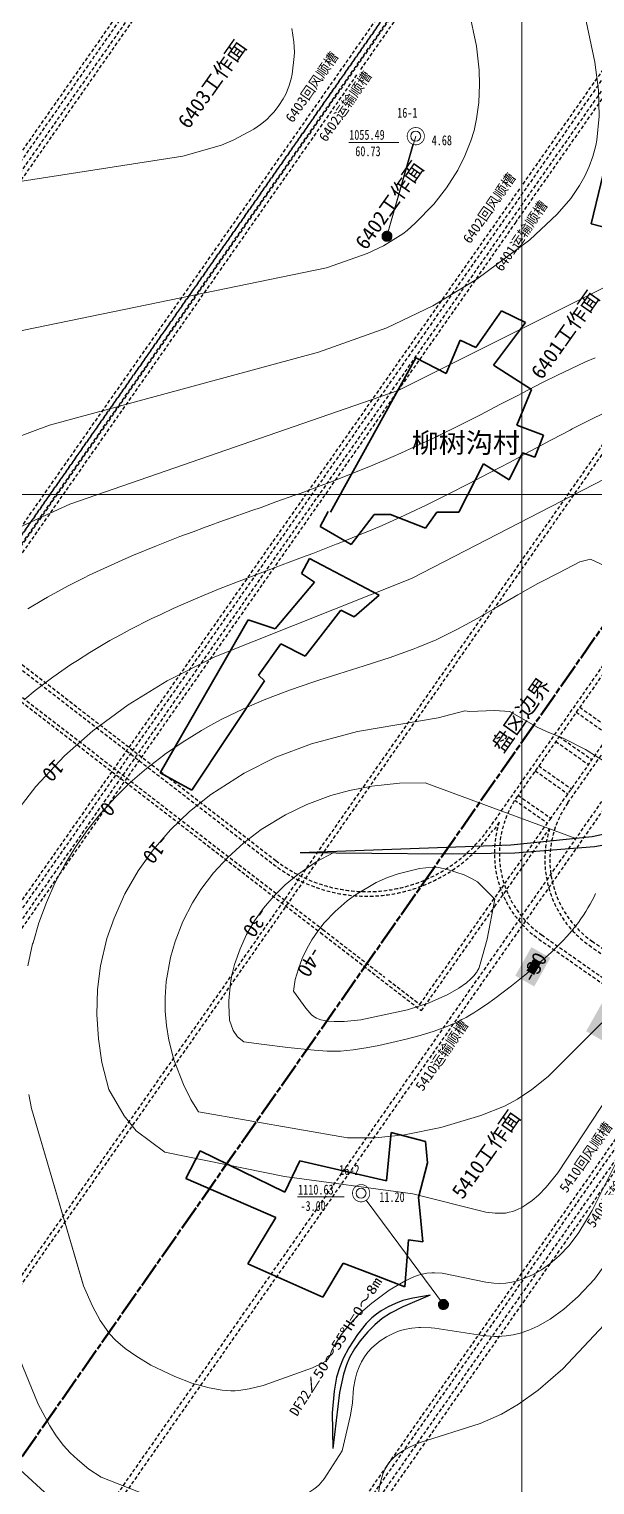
# Model space of a CAD drawing. Header units: inches. Extents: x 36473197 to 36486087, y 3899343 to 3911260.
# Drawn here: x 36476504 to 36477074, y 3906004 to 3907468 of the extents above; entities that cross this region are included whole.
import ezdxf
from ezdxf.enums import TextEntityAlignment as Align

# ---------------------------------------------------------------- set-up
doc = ezdxf.new("R2010")
doc.units = ezdxf.units.IN
doc.header["$MEASUREMENT"] = 0
doc.linetypes.add('虚线', pattern=[0.0045, 0.00175, -0.001, 0.00175])
doc.linetypes.add('采区边界', pattern=[0.03, 0.0125, -0.001, 0.003, -0.001, 0.0125])
doc.layers.get('Defpoints').update_dxf_attribs({"lineweight": 0})
for name, color, linetype, lineweight in [('4煤底板等值线', 7, 'Continuous', 0), ('五六盘区排水系统', 7, 'Continuous', 0), ('五盘区出面', 7, 'Continuous', 0), ('五盘区回采巷道', 7, 'Continuous', 0), ('四盘区辅运巷', 7, 'Continuous', 0), ('居民地', 7, 'Continuous', 0), ('注记', 7, 'Continuous', 0), ('等值线注记', 7, 'Continuous', 0), ('经纬网', 7, 'Continuous', 0), ('西区开拓设计', 7, 'Continuous', 0), ('钻孔', 7, 'Continuous', 0), ('钻孔变量', 7, 'Continuous', 0)]:
    doc.layers.add(name, color=color, linetype=linetype, lineweight=lineweight)
doc.layers.add('4煤等高线', color=3, linetype='Continuous', lineweight=0, true_color=0x00ff00)
doc.layers.add('断层', color=9, linetype='Continuous', lineweight=0, true_color=0x808080)
doc.styles.add('仿宋', font='simfang.ttf')
doc.styles.add('仿宋_GB2312', font='')
doc.styles.add('宋体', font='SIMSUN.TTC')
doc.styles.add('新宋体', font='SIMSUN.TTC')
doc.styles.add('黑体', font='simhei.ttf')
doc.styles.get('仿宋_GB2312').set_extended_font_data('仿宋_GB2312')
doc.linetypes.add('断层上盘', pattern='A,0.01,-0.00215,[5,西北矿业高家堡煤矿2022年采掘接续图(2022.8.14).shx,S=3.07087e-07,R=0,X=0,Y=0],-0.00185,0.01', length=0.024)
doc.linetypes.add('断层下盘', pattern='A,0.01,-0.002,[1,西北矿业高家堡煤矿2022年采掘接续图(2022.8.14).shx,S=5.56693e-06,R=0,X=0,Y=0],0,[2,西北矿业高家堡煤矿2022年采掘接续图(2022.8.14).shx,S=5.56693e-06,R=0,X=0,Y=0],0,[3,西北矿业高家堡煤矿2022年采掘接续图(2022.8.14).shx,S=5.56693e-06,R=0,X=0,Y=0],0,[4,西北矿业高家堡煤矿2022年采掘接续图(2022.8.14).shx,S=5.56693e-06,R=0,X=0,Y=0],-0.002,0.01', length=0.024)
doc.dimstyles.get("Standard").update_dxf_attribs({"dimtxt": 30, "dimasz": 20, "dimexe": 0.18, "dimexo": 0.0625, "dimgap": 0.09, "dimtad": 1, "dimdec": 0, "dimzin": 0, "dimdsep": 46, "dimtxsty": '仿宋', "dimcen": 0.09, "dimclrd": 150, "dimclre": 150, "dimadec": 0, "dimazin": 0, "dimtfac": 1, "dimtdec": 0, "dimtofl": 0, "dimtmove": 0, "dimatfit": 3, "dimfxl": 1, "dimtolj": 1, "dimtzin": 0, "dimlwd": 0, "dimarcsym": 0})

# ---------------------------------------------------------------- blocks, each defined once
blk = doc.blocks.new('*D204')
at = {"layer": 'Defpoints', "color": 0, "transparency": 16777216}
for p in [(36476925.5, 3911082.4), (36486060.1, 3904950), (36485936.1, 3904772.9)]:
    blk.add_point(p, dxfattribs=at)
at = {"layer": '四盘区辅运巷', "color": 150, "lineweight": -2, "transparency": 16777216}
for p, q in [((36476925.6, 3911082.4), (36477049.7, 3911259.7)), ((36485936.1, 3904772.9), (36486060.3, 3904950.2))]:
    blk.add_line(p, q, dxfattribs=at)
at = {"layer": '四盘区辅运巷', "color": 150, "lineweight": 0, "transparency": 16777216}
blk.add_line((36477066, 3911248.1), (36486043.8, 3904961.5), dxfattribs=at)
at = {"layer": '四盘区辅运巷', "color": 150, "transparency": 16777216}
for points in [[(36477067.9, 3911250.8), (36477064, 3911245.3), (36477049.6, 3911259.5)], [(36486045.7, 3904964.2), (36486041.9, 3904958.8), (36486060.1, 3904950)]]:
    blk.add_solid(points, dxfattribs=at)
at = {"layer": '四盘区辅运巷', "color": 0, "transparency": 16777216, "insert": (36481563.6, 3908117.3), "char_height": 30, "attachment_point": 5, "rotation": 324.9991, "style": '仿宋'}
blk.add_mtext('\\A1;1100', dxfattribs=at)

msp = doc.modelspace()

# ---------------------------------------------------------------- hatches: boundary and pattern name
at = {"layer": '等值线注记', "true_color": 0xffffff}
for points in [[(36477012.6, 3906505.5), (36476993.5, 3906516.4), (36477009.8, 3906545), (36477028.8, 3906534.2)], [(36477012.5, 3906517), (36477004.8, 3906521.3), (36477011.3, 3906532.8), (36477019, 3906528.4)], [(36477083.9, 3906449.7), (36477064.8, 3906460.5), (36477081, 3906489.2), (36477100.1, 3906478.3)]]:
    msp.add_hatch(color=7, dxfattribs=at).paths.add_polyline_path(points, flags=17)
at = {"layer": '钻孔变量'}
for points in [[(36476859.4, 3907259.8), (36476859.4, 3907259.3), (36476859.5, 3907258.9), (36476859.6, 3907258.5), (36476859.7, 3907258), (36476859.9, 3907257.6), (36476860.1, 3907257.2), (36476860.3, 3907256.9), (36476860.6, 3907256.5), (36476860.9, 3907256.2), (36476861.2, 3907255.9), (36476861.5, 3907255.6), (36476861.9, 3907255.4), (36476862.3, 3907255.2), (36476862.7, 3907255), (36476863.1, 3907254.9), (36476863.5, 3907254.8), (36476864, 3907254.8), (36476864.4, 3907254.7), (36476864.8, 3907254.8), (36476865.3, 3907254.8), (36476865.7, 3907254.9), (36476866.1, 3907255), (36476866.5, 3907255.2), (36476866.9, 3907255.4), (36476867.3, 3907255.6), (36476867.6, 3907255.9), (36476868, 3907256.2), (36476868.3, 3907256.5), (36476868.5, 3907256.9), (36476868.8, 3907257.2), (36476869, 3907257.6), (36476869.1, 3907258), (36476869.3, 3907258.5), (36476869.4, 3907258.9), (36476869.4, 3907259.3), (36476869.4, 3907259.8), (36476869.4, 3907259.8), (36476869.4, 3907260.2), (36476869.4, 3907260.6), (36476869.3, 3907261.1), (36476869.1, 3907261.5), (36476869, 3907261.9), (36476868.8, 3907262.3), (36476868.5, 3907262.6), (36476868.3, 3907263), (36476868, 3907263.3), (36476867.6, 3907263.6), (36476867.3, 3907263.9), (36476866.9, 3907264.1), (36476866.5, 3907264.3), (36476866.1, 3907264.5), (36476865.7, 3907264.6), (36476865.3, 3907264.7), (36476864.8, 3907264.8), (36476864.4, 3907264.8), (36476864, 3907264.8), (36476863.5, 3907264.7), (36476863.1, 3907264.6), (36476862.7, 3907264.5), (36476862.3, 3907264.3), (36476861.9, 3907264.1), (36476861.5, 3907263.9), (36476861.2, 3907263.6), (36476860.9, 3907263.3), (36476860.6, 3907263), (36476860.3, 3907262.6), (36476860.1, 3907262.3), (36476859.9, 3907261.9), (36476859.7, 3907261.5), (36476859.6, 3907261.1), (36476859.5, 3907260.6), (36476859.4, 3907260.2)], [(36476916.2, 3906185.7), (36476916.2, 3906186.1), (36476916.3, 3906186.6), (36476916.4, 3906187), (36476916.5, 3906187.4), (36476916.7, 3906187.8), (36476916.9, 3906188.2), (36476917.1, 3906188.6), (36476917.4, 3906188.9), (36476917.7, 3906189.3), (36476918, 3906189.5), (36476918.3, 3906189.8), (36476918.7, 3906190.1), (36476919.1, 3906190.3), (36476919.5, 3906190.4), (36476919.9, 3906190.6), (36476920.4, 3906190.6), (36476920.8, 3906190.7), (36476921.2, 3906190.7), (36476921.7, 3906190.7), (36476922.1, 3906190.6), (36476922.5, 3906190.6), (36476922.9, 3906190.4), (36476923.3, 3906190.3), (36476923.7, 3906190.1), (36476924.1, 3906189.8), (36476924.4, 3906189.5), (36476924.8, 3906189.3), (36476925.1, 3906188.9), (36476925.3, 3906188.6), (36476925.6, 3906188.2), (36476925.8, 3906187.8), (36476925.9, 3906187.4), (36476926.1, 3906187), (36476926.2, 3906186.6), (36476926.2, 3906186.1), (36476926.2, 3906185.7), (36476926.2, 3906185.3), (36476926.2, 3906184.8), (36476926.1, 3906184.4), (36476925.9, 3906184), (36476925.8, 3906183.6), (36476925.6, 3906183.2), (36476925.3, 3906182.8), (36476925.1, 3906182.5), (36476924.8, 3906182.2), (36476924.4, 3906181.9), (36476924.1, 3906181.6), (36476923.7, 3906181.4), (36476923.3, 3906181.2), (36476922.9, 3906181), (36476922.5, 3906180.9), (36476922.1, 3906180.8), (36476921.7, 3906180.7), (36476921.2, 3906180.7), (36476920.8, 3906180.7), (36476920.4, 3906180.8), (36476919.9, 3906180.9), (36476919.5, 3906181), (36476919.1, 3906181.2), (36476918.7, 3906181.4), (36476918.3, 3906181.6), (36476918, 3906181.9), (36476917.7, 3906182.2), (36476917.4, 3906182.5), (36476917.1, 3906182.8), (36476916.9, 3906183.2), (36476916.7, 3906183.6), (36476916.5, 3906184), (36476916.4, 3906184.4), (36476916.3, 3906184.8), (36476916.2, 3906185.3)]]:
    msp.add_hatch(color=7, dxfattribs=at).paths.add_polyline_path(points, flags=17)

# ---------------------------------------------------------------- linework, layer by layer
at = {"layer": '4煤底板等值线', "color": 7, "linetype": 'Continuous', "lineweight": 0, "flags": 128}
for points in [[(36477128.6, 3907598.3), (36477187.2, 3907380.9), (36477193.7, 3907350.8), (36477196.2, 3907328.9), (36477196.5, 3907323.2), (36477194.7, 3907302.1), (36477194.2, 3907299.1), (36477193, 3907293.8), (36477190.3, 3907286), (36477188.1, 3907281), (36477185.6, 3907276.3), (36477181.3, 3907269.7), (36477178.1, 3907265.5), (36477174.6, 3907261.5), (36477168.8, 3907255.8), (36477162.4, 3907250.6), (36477158, 3907247.5), (36477132.7, 3907233), (36476875.6, 3907104.6), (36476545.4, 3906990.3), (36476473.1, 3906957.4)], [(36476946.8, 3907487.1), (36476954.4, 3907450.8), (36476957.1, 3907426.9), (36476957.6, 3907412.3), (36476956.7, 3907394.4), (36476954.4, 3907377.7), (36476952, 3907366.1), (36476948.9, 3907355.6), (36476942.8, 3907340.5), (36476935.7, 3907326.2), (36476924.4, 3907308.4), (36476911.4, 3907291.9), (36476892.8, 3907272.8), (36476884.7, 3907265.6), (36476880.4, 3907262.3), (36476861, 3907250.3), (36476844.6, 3907242.3), (36476803.7, 3907228.1), (36476476.1, 3907160.6)], [(36476768.7, 3907468.8), (36476770.7, 3907455.2), (36476771.2, 3907444.9), (36476771, 3907440.4), (36476769, 3907422.8), (36476768, 3907418), (36476765.6, 3907410.2), (36476762.5, 3907402.7), (36476760, 3907397.9), (36476755.7, 3907391.3), (36476750.9, 3907385), (36476747.3, 3907381.1), (36476743.4, 3907377.3), (36476737.1, 3907372.1), (36476730.4, 3907367.4), (36476709.6, 3907356.3), (36476697.8, 3907351.4), (36476659, 3907340.4), (36476345.9, 3907291.6)], [(36477065, 3907476), (36477073.5, 3907434.9), (36477077.2, 3907406.7), (36477078, 3907380.4), (36477075.7, 3907356.4), (36477074.6, 3907351), (36477071.7, 3907340.1), (36477068, 3907329.8), (36477063.5, 3907320.1), (36477058.3, 3907310.9), (36477049.4, 3907297.9), (36477035.7, 3907281.9), (36477008.2, 3907256.2), (36476954.9, 3907216.5), (36476910.5, 3907189.9), (36476864.1, 3907167.7), (36476795.6, 3907143.2), (36476524.9, 3907070), (36476428.1, 3907033.9)], [(36477073.9, 3907137.7), (36477064.3, 3907133.5), (36477042.4, 3907123.2), (36477035.9, 3907120), (36477021, 3907112.6), (36476999.9, 3907101.7), (36476996, 3907099.7), (36476978.8, 3907090.8), (36476957.7, 3907079.9), (36476955.8, 3907078.9), (36476936.4, 3907069.2), (36476916.5, 3907059.4), (36476914.8, 3907058.6), (36476892.9, 3907048.3), (36476878.5, 3907041.8), (36476870.5, 3907038.3), (36476847.8, 3907028.6), (36476841.9, 3907026.2), (36476824.5, 3907019.2), (36476806.5, 3907012.2), (36476800.9, 3907010.1), (36476777, 3907001.2), (36476771.8, 3906999.3), (36476752.7, 3906992.6), (36476737.7, 3906987.2), (36476728.4, 3906984), (36476704, 3906975.3), (36476703.6, 3906975.2), (36476679.8, 3906966.6), (36476669.2, 3906962.7), (36476655.8, 3906957.8), (36476634.2, 3906949.3), (36476632.3, 3906948.6), (36476609.2, 3906939.1), (36476597.9, 3906934.1), (36476586.7, 3906929.2), (36476564.8, 3906918.9), (36476559.8, 3906916.4), (36476543.4, 3906908.2), (36476522.9, 3906897), (36476518.9, 3906894.6), (36476502.9, 3906885.3)], [(36476499.9, 3906794.2), (36476510.5, 3906803), (36476528.1, 3906816.4), (36476546.4, 3906829.1), (36476553, 3906833.3), (36476565.5, 3906841.4), (36476585.4, 3906853.2), (36476596.9, 3906859.5), (36476606, 3906864.4), (36476627.2, 3906875.2), (36476636.7, 3906879.6), (36476649.2, 3906885.5), (36476671.8, 3906895.3), (36476674, 3906896.2), (36476694.8, 3906904.8), (36476709.7, 3906910.6), (36476718.3, 3906914), (36476742.1, 3906923), (36476744.7, 3906924), (36476766, 3906932), (36476779.5, 3906937), (36476789.8, 3906940.9), (36476813.4, 3906950.1), (36476814.7, 3906950.6), (36476836.6, 3906959.5), (36476850.7, 3906965.4), (36476859.4, 3906969.1), (36476881.8, 3906979.1), (36476888, 3906982), (36476903.7, 3906989.5), (36476925.2, 3907000), (36476926.8, 3907000.8), (36476946.5, 3907010.8), (36476966.9, 3907021.5), (36476967.5, 3907021.8), (36476988.3, 3907032.8), (36477007.8, 3907043.3), (36477009.1, 3907043.9), (36477029.9, 3907055), (36477048.7, 3907064.9), (36477050.8, 3907066), (36477072.1, 3907076.8), (36477087.8, 3907084.2)], [(36477140.1, 3907027.7), (36477124.8, 3907029.8), (36477113.9, 3907027.6), (36477113.9, 3907027.6), (36477105.1, 3907027), (36476889.2, 3906915.6), (36476691.2, 3906836.9), (36476643.1, 3906812.7), (36476604, 3906788.8), (36476568.3, 3906762.5), (36476540, 3906737.5), (36476510.9, 3906706.5), (36476485.3, 3906673.1), (36476466, 3906641.7), (36476449.5, 3906608.4), (36476436.1, 3906572.9), (36476424.9, 3906529.4), (36476418.7, 3906486.2), (36476417, 3906444.1), (36476420.3, 3906392.4), (36476431.2, 3906329.7), (36476463.4, 3906220.2), (36476476.1, 3906185.3)], [(36476503, 3906526.1), (36476507.8, 3906548.3), (36476508.2, 3906549.5), (36476514.1, 3906569.6), (36476521.6, 3906590), (36476530.3, 3906609.5), (36476540.3, 3906628.2), (36476551.3, 3906646.1), (36476563.4, 3906663.3), (36476576.6, 3906679.7), (36476590.8, 3906695.4), (36476606.1, 3906710.4), (36476622.4, 3906724.6), (36476639.8, 3906738.1), (36476640.5, 3906738.6), (36476658.2, 3906750.8), (36476677.7, 3906762.8), (36476686.6, 3906767.8), (36476698.3, 3906774.1), (36476719.9, 3906784.6), (36476726, 3906787.3), (36476742.6, 3906794.4), (36476761.8, 3906801.8), (36476766.3, 3906803.5), (36476790.8, 3906811.9), (36476795.7, 3906813.6), (36476816, 3906819.9), (36476828.6, 3906823.9), (36476841.5, 3906827.7), (36476861.4, 3906834.2), (36476866.6, 3906835.8), (36476890.9, 3906844.5), (36476895.7, 3906846.5), (36476913.9, 3906854), (36476933.4, 3906863.6), (36476935.4, 3906864.6), (36476956, 3906875.9), (36476975.6, 3906887.3), (36476976, 3906887.5), (36476996, 3906899.1), (36477016.3, 3906910.6), (36477018.3, 3906911.6), (36477037.3, 3906921.5), (36477058.5, 3906932.3), (36477069.3, 3906935.2)], [(36477069.3, 3906935.2), (36477263.3, 3906845), (36477303.9, 3906821.6), (36477330.1, 3906802.7), (36477341.2, 3906793), (36477348.9, 3906784.7), (36477360.1, 3906769.3), (36477368.4, 3906756)], [(36476987.9, 3906782), (36476972.6, 3906783.1), (36476947.5, 3906781.8), (36476942.8, 3906782.5), (36476916, 3906775.6), (36476834.6, 3906761.9), (36476788.4, 3906749.6), (36476752.7, 3906736), (36476720.6, 3906720.1), (36476687.2, 3906698.6), (36476665.8, 3906681.4), (36476646.5, 3906662.9), (36476629.2, 3906642.9), (36476613.9, 3906621.6), (36476600.7, 3906598.7), (36476589.7, 3906574.3), (36476582.6, 3906553.6), (36476576.2, 3906526.1), (36476573.2, 3906502.5), (36476572.4, 3906477.4), (36476574, 3906452.7), (36476577.6, 3906428.9), (36476584.4, 3906401.9), (36476600, 3906375.3), (36476612.1, 3906360.2), (36476641, 3906338.9)], [(36476987.9, 3906782), (36477015.4, 3906766.3), (36477024.8, 3906761.7), (36477042.5, 3906754.8), (36477064.1, 3906743.7), (36477092.4, 3906725.9), (36477125.6, 3906701.2), (36477133.5, 3906694.4), (36477138.9, 3906688.8), (36477145.4, 3906680.7)], [(36477054.4, 3906654.3), (36476902.8, 3906710.1), (36476877, 3906709.9), (36476849.3, 3906707), (36476826.8, 3906702.6), (36476807.8, 3906697.4), (36476783.9, 3906688.5), (36476762.2, 3906678.1), (36476737.8, 3906663.2), (36476720.2, 3906649.8), (36476704.2, 3906635.3), (36476689.9, 3906619.7), (36476677.2, 3906602.9), (36476668.7, 3906589.6), (36476659, 3906570.7), (36476651.1, 3906550.6), (36476646.4, 3906534.5), (36476642.3, 3906510.4), (36476641.2, 3906494.5), (36476641.3, 3906480.5), (36476642.5, 3906466.4), (36476644.8, 3906451.6), (36476649.9, 3906431.8), (36476659.6, 3906406.8), (36476667, 3906392), (36476673.1, 3906382), (36476674.8, 3906379.6)], [(36476810.8, 3906640.1), (36476793.2, 3906630.7), (36476774.6, 3906618), (36476762.1, 3906607.6), (36476750.6, 3906596.4), (36476740.3, 3906584.3), (36476731.1, 3906571.5), (36476723.2, 3906557.8), (36476716.5, 3906543.2), (36476711.1, 3906527.7), (36476708.3, 3906516.8), (36476707, 3906509.1), (36476705.3, 3906491), (36476705.1, 3906487.1), (36476706, 3906471.6), (36476709.7, 3906461.1), (36476714.1, 3906454.8), (36476720.4, 3906449.7), (36476720.4, 3906449.7)], [(36476965.3, 3906553), (36476972.8, 3906593.2), (36476955.4, 3906610.8), (36476949.5, 3906614.2), (36476942.1, 3906617.6), (36476925.4, 3906623), (36476917.8, 3906624.8), (36476915.8, 3906625.1), (36476913.9, 3906625.3), (36476903.5, 3906624.8), (36476897.1, 3906624.1), (36476875.6, 3906618.6), (36476864.8, 3906614.9), (36476853.6, 3906609.9), (36476832.7, 3906597.5), (36476824.5, 3906591.6), (36476812.2, 3906581), (36476801.2, 3906569.4), (36476794.7, 3906561.1), (36476788.8, 3906552.4), (36476783.6, 3906543.2), (36476779, 3906533.5), (36476775.2, 3906523.3), (36476772.1, 3906512.6), (36476770.4, 3906500.8)], [(36477074.4, 3906598.8), (36477072.9, 3906595.7), (36477070.9, 3906591.9), (36477068.9, 3906588.1), (36477066.7, 3906584.4), (36477064.5, 3906580.7), (36477062.1, 3906577.1), (36477059.6, 3906573.5), (36477057.1, 3906569.9), (36477054.5, 3906566.4), (36477051.5, 3906562.7), (36477048.4, 3906559), (36477045.2, 3906555.4), (36477041.9, 3906551.9), (36477029.5, 3906539.7), (36477016.6, 3906528.1), (36477003.2, 3906516.9), (36476989.6, 3906506.1), (36476981.3, 3906499.7), (36476972.9, 3906493.4), (36476964.4, 3906487.4), (36476955.7, 3906481.6), (36476951.8, 3906479.1), (36476947.9, 3906476.7), (36476944, 3906474.4), (36476939.9, 3906472.2), (36476936.5, 3906470.4), (36476932.9, 3906468.7), (36476929.4, 3906467.1), (36476925.8, 3906465.6), (36476911.9, 3906460.6), (36476897.9, 3906456.3), (36476883.6, 3906452.4), (36476869.2, 3906449), (36476856.3, 3906446.2), (36476843.4, 3906443.7), (36476836.9, 3906442.7), (36476830.5, 3906441.8), (36476817.5, 3906440.6), (36476810.9, 3906440.5), (36476804.3, 3906440.6), (36476791, 3906441.3), (36476764.6, 3906444.1), (36476738.1, 3906447.6), (36476720.4, 3906449.7), (36476720.4, 3906449.7), (36476720.4, 3906449.7)], [(36476965.3, 3906553), (36476958.2, 3906527.8), (36476956.7, 3906523.7), (36476955.3, 3906520.8), (36476954.7, 3906519.9), (36476953.9, 3906518.7), (36476952.1, 3906516.4), (36476948.9, 3906513.1), (36476944.3, 3906509.1), (36476936.7, 3906503.8), (36476925.7, 3906497.5), (36476907, 3906489.2), (36476885.1, 3906482), (36476838, 3906472.1), (36476821.2, 3906470.3), (36476811.1, 3906470.2), (36476805.3, 3906470.6), (36476801.5, 3906471.2), (36476797.9, 3906472.1), (36476795.2, 3906473), (36476793.6, 3906473.7), (36476791.9, 3906474.5), (36476791.2, 3906475), (36476790.4, 3906475.6), (36476788.9, 3906476.8), (36476786.8, 3906479), (36476782.8, 3906483.7), (36476770.4, 3906500.8)], [(36477080.6, 3906468.8), (36477026.5, 3906415.1), (36477010.3, 3906401.8), (36476995.7, 3906392.1), (36476982.7, 3906385.2), (36476958.7, 3906375.8), (36476918.6, 3906363.8), (36476882.1, 3906356.3), (36476852.4, 3906353.4), (36476824.7, 3906353.4), (36476674.8, 3906379.6)], [(36476506.8, 3906382.8), (36476503.9, 3906396.9)], [(36476558.6, 3906205.8), (36476506.8, 3906382.8)], [(36476789.4, 3906122.1), (36476739.8, 3906104.3), (36476725.8, 3906100.9), (36476715.3, 3906099.3), (36476711.7, 3906099), (36476707.3, 3906099), (36476698.5, 3906099.7), (36476685.3, 3906102), (36476667.9, 3906106.8), (36476650.8, 3906113.2), (36476626.6, 3906124.9), (36476611.6, 3906134), (36476601, 3906141.6), (36476591.2, 3906150), (36476585.3, 3906156.2), (36476582, 3906160.5), (36476575.9, 3906169.5), (36476567.9, 3906184.1), (36476559, 3906204.6), (36476506.8, 3906382.8)], [(36477088.1, 3906396.7), (36477036.2, 3906318), (36477024.7, 3906303.8), (36477016.9, 3906295.8), (36477010.4, 3906290.2), (36477005.3, 3906286.5), (36477000.1, 3906283.3), (36476995.6, 3906281.1), (36476991.1, 3906279.4), (36476987.4, 3906278.4), (36476983.6, 3906277.7), (36476978.8, 3906277.4), (36476973.4, 3906277.5), (36476964, 3906278.7), (36476890.4, 3906296.9), (36476761.2, 3906314.5), (36476641, 3906338.9)], [(36476789.4, 3906122.1), (36476799.8, 3906127), (36476802.2, 3906128.4), (36476803.5, 3906129.3), (36476804.3, 3906130), (36476804.7, 3906130.4), (36476805, 3906130.8), (36476805.3, 3906131.3), (36476806, 3906132.3), (36476806.8, 3906133.9), (36476809, 3906139.8), (36476811.8, 3906145.1), (36476818.3, 3906155.1), (36476826.4, 3906165.4), (36476837.7, 3906177.2), (36476849, 3906187.1), (36476866.7, 3906200), (36476880.9, 3906208.6), (36476889.1, 3906212.6), (36476894.7, 3906214.8), (36476899.8, 3906216.3), (36476904.6, 3906217.2), (36476909.4, 3906217.6), (36476912.3, 3906217.7), (36476920.1, 3906217.2), (36476964, 3906208.1), (36476972, 3906207.2), (36476978, 3906207), (36476983.9, 3906207.3), (36476989.9, 3906208.1), (36476995.7, 3906209.5), (36477003.3, 3906212.1), (36477010.8, 3906215.5), (36477019.8, 3906220.6), (36477028.3, 3906226.6), (36477037.7, 3906234.8), (36477047.6, 3906245.2), (36477057.4, 3906258), (36477070.9, 3906280.4), (36477102.3, 3906343.3)], [(36476819.4, 3906038.5), (36476827.6, 3906074.6), (36476829.6, 3906086.8), (36476830.7, 3906101.5), (36476832.3, 3906110.3), (36476834.2, 3906117.1), (36476836.4, 3906123), (36476838.8, 3906128.2), (36476841.8, 3906133.2), (36476845.3, 3906137.9), (36476849.3, 3906142.3), (36476853.4, 3906145.9), (36476857.7, 3906149.3), (36476863.9, 3906153.3), (36476870.5, 3906156.6), (36476876.1, 3906158.8), (36476881.8, 3906160.5), (36476889.4, 3906161.9), (36476896.4, 3906162.5), (36476898.2, 3906162.5), (36476908.8, 3906162.2), (36476912.4, 3906161.8), (36476960.5, 3906154.4), (36476972.5, 3906153.6), (36476975.5, 3906153.6), (36476984.4, 3906154.1), (36476991.4, 3906155.1), (36476998.3, 3906156.8), (36477007.3, 3906159.8), (36477016.1, 3906163.8), (36477028.7, 3906171.1), (36477042.4, 3906181), (36477056.8, 3906193.7), (36477073.1, 3906211.3), (36477095.8, 3906242)], [(36476576.8, 3906012), (36476564.5, 3906020.3), (36476552.9, 3906029.9), (36476545.6, 3906036.7), (36476539, 3906044), (36476531.6, 3906053.7), (36476525, 3906063.9), (36476513.5, 3906085.4), (36476494.6, 3906131.4), (36476461.4, 3906226.2)], [(36477135.8, 3906221.1), (36477041.3, 3906121), (36477016.6, 3906099.6), (36476996.9, 3906085.5), (36476979.7, 3906075.6), (36476963.6, 3906068.3), (36476958.2, 3906066.2), (36476896.8, 3906046.5), (36476887.2, 3906042.4), (36476880.2, 3906038.6), (36476875.4, 3906035.4), (36476871.8, 3906032.3), (36476869.1, 3906029.7), (36476866.7, 3906026.9), (36476864.6, 3906023.9), (36476862.3, 3906019.8), (36476860.3, 3906015.3), (36476858.1, 3906008.5), (36476857.1, 3906004.5), (36476853.6, 3905980.9)], [(36476454.3, 3906056.8), (36476597, 3905926.4), (36476634.5, 3905898.4), (36476658, 3905884), (36476674.3, 3905876), (36476682.7, 3905872.5), (36476691.4, 3905869.6), (36476704.5, 3905866.6), (36476729.2, 3905862.7), (36476733.8, 3905862.2), (36476736.1, 3905862.2), (36476742.2, 3905862.6), (36476758.2, 3905865.2), (36476770.6, 3905866), (36476774.2, 3905866.6), (36476775.9, 3905867), (36476776.7, 3905867.3), (36476777.2, 3905867.6), (36476777.5, 3905867.7), (36476778.6, 3905868.6)], [(36476819.4, 3906038.5), (36476801.2, 3906010.4), (36476798, 3906006.3), (36476796.2, 3906004.5), (36476793.6, 3906002.1), (36476790.8, 3905999.9), (36476784.8, 3905995.9), (36476775.3, 3905990.7), (36476765.1, 3905986.3), (36476751.1, 3905981.6), (36476736.4, 3905977.9), (36476721.1, 3905975.4), (36476705.8, 3905974.2), (36476690.4, 3905974.3), (36476682.8, 3905975), (36476669.2, 3905977.8), (36476642.5, 3905986.2), (36476576.8, 3906012)]]:
    msp.add_lwpolyline(points, dxfattribs=at)
at = {"layer": '4煤等高线', "color": 7, "linetype": 'Continuous'}
msp.add_line((36476893.4, 3907360.4), (36476864.4, 3907259.8), dxfattribs=at)
at = {"layer": '4煤等高线', "color": 7, "linetype": 'Continuous', "lineweight": 5}
msp.add_line((36476890.5, 3907352.3), (36476864.4, 3907259.8), dxfattribs=at)
at = {"layer": '五六盘区排水系统', "color": 30, "linetype": '虚线', "lineweight": 30, "ltscale": 2000, "true_color": 0xff7f00}
for p, q in [((36475177.7, 3907847.1), (36476752.7, 3906632)), ((36475178.4, 3907841.5), (36476750.8, 3906627.8)), ((36475159.4, 3907823.3), (36476797.4, 3906559.7)), ((36475165, 3907824), (36476799.7, 3906562.9)), ((36476439.2, 3906876.7), (36477102.8, 3907824.3)), ((36476443.3, 3906873.8), (36477106.9, 3907821.5)), ((36477359.8, 3907225.3), (36476967.2, 3906664.8)), ((36477028.5, 3906673.5), (36477385.3, 3907179.8)), ((36477189.5, 3906973.4), (36476995.6, 3906696.6)), ((36477046.5, 3906690.3), (36477128.2, 3906806.2)), ((36477054.9, 3906781.3), (36477088.1, 3906758)), ((36477054.9, 3906781.3), (36477088.1, 3906758)), ((36477054.9, 3906781.3), (36477088.1, 3906758)), ((36477058.4, 3906786.2), (36477091.6, 3906762.9)), ((36477058.4, 3906786.2), (36477091.6, 3906762.9)), ((36477058.4, 3906786.2), (36477091.6, 3906762.9)), ((36477034.3, 3906751.8), (36477067.5, 3906728.5)), ((36477034.3, 3906751.8), (36477067.5, 3906728.5)), ((36477034.3, 3906751.8), (36477067.5, 3906728.5)), ((36477037.7, 3906756.7), (36477070.9, 3906733.5)), ((36477037.7, 3906756.7), (36477070.9, 3906733.5)), ((36477037.7, 3906756.7), (36477070.9, 3906733.5)), ((36477013.6, 3906722.3), (36477046.8, 3906699)), ((36477013.6, 3906722.3), (36477046.8, 3906699)), ((36477013.6, 3906722.3), (36477046.8, 3906699)), ((36477017.1, 3906727.2), (36477050.3, 3906704)), ((36477017.1, 3906727.2), (36477050.3, 3906704)), ((36477017.1, 3906727.2), (36477050.3, 3906704)), ((36476993, 3906692.8), (36477026.2, 3906669.6)), ((36476993, 3906692.8), (36477026.2, 3906669.6)), ((36476993, 3906692.8), (36477026.2, 3906669.6)), ((36476996.4, 3906697.7), (36477029.6, 3906674.5)), ((36476996.4, 3906697.7), (36477029.6, 3906674.5)), ((36476996.4, 3906697.7), (36477029.6, 3906674.5)), ((36476897.5, 3906487.5), (36477028.5, 3906673.5)), ((36476977.4, 3906670.6), (36476971.3, 3906661.9)), ((36476972.7, 3906585.6), (36477028.1, 3906664.2)), ((36476899.1, 3906481.2), (36476972.7, 3906585.6)), ((36476899.1, 3906481.2), (36476972.7, 3906585.6)), ((36476899.1, 3906481.2), (36476972.7, 3906585.6)), ((36476797.4, 3906559.7), (36476899.1, 3906481.2)), ((36476797.4, 3906559.7), (36476899.1, 3906481.2)), ((36476797.4, 3906559.7), (36476899.1, 3906481.2)), ((36476799.7, 3906562.9), (36476862.1, 3906514.8)), ((36476799.7, 3906562.9), (36476862.1, 3906514.8)), ((36476799.7, 3906562.9), (36476862.1, 3906514.8)), ((36477017.2, 3906553.2), (36477973.9, 3905883.4)), ((36477020.1, 3906557.3), (36477056.9, 3906531.5)), ((36477067.8, 3906546.9), (36477973.6, 3905912.7)), ((36477070.8, 3906551.1), (36477979, 3905915.2)), ((36477056.9, 3906531.5), (36478120, 3905787.1)), ((36476866.1, 3906511.7), (36476897.5, 3906487.5)), ((36476866.1, 3906511.7), (36476897.5, 3906487.5)), ((36476866.1, 3906511.7), (36476897.5, 3906487.5))]:
    msp.add_line(p, q, dxfattribs=at)
for centre, radius, start, end in [((36477077.5, 3906639.2), 100, 145.0002, 234.826), ((36477128.3, 3906632.8), 100, 145.0002, 234.826), ((36476844.3, 3906750.8), 154.5, 232.3516, 324.9897), ((36476844.3, 3906750.8), 150, 232.3516, 324.9897), ((36477077.5, 3906639.2), 105, 162.5788, 234.826), ((36477128.3, 3906632.8), 105, 162.5788, 234.826)]:
    msp.add_arc(centre, radius, start, end, dxfattribs=at)
at = {"layer": '五盘区出面', "linetype": '采区边界', "lineweight": 50, "ltscale": 2000}
msp.add_line((36476135.9, 3905516.9), (36477720, 3907779.1), dxfattribs=at)
at = {"layer": '五盘区回采巷道', "color": 7, "linetype": '虚线', "lineweight": 30, "ltscale": 2000}
for p, q in [((36477806, 3907727.8), (36476568.7, 3905960.7)), ((36477811.3, 3907724.8), (36476573.7, 3905957.3)), ((36477987.2, 3907627.3), (36476736.9, 3905841.7)), ((36477991.6, 3907624.9), (36476741, 3905838.8)), ((36477997.8, 3907621.5), (36476746.7, 3905834.8)), ((36478003, 3907618.6), (36476751.6, 3905831.3))]:
    msp.add_line(p, q, dxfattribs=at)
at = {"layer": '居民地', "color": 254, "linetype": 'Continuous', "lineweight": 35, "true_color": 0xd7d7d7}
for p, q in [((36477089.4, 3907352.8, 0.2), (36477069.9, 3907272.4, 0.2)), ((36477069.9, 3907272.4, 0.2), (36477192, 3907240.7, 0.2)), ((36476953.8, 3907147.9, 0.2), (36476979.7, 3907184.9, 0.2)), ((36477003.7, 3907173.1, 0.2), (36476971.7, 3907130.2, 0.2)), ((36476979.7, 3907184.9, 0.2), (36477003.7, 3907173.1, 0.2)), ((36476923.8, 3907121.8, 0.2), (36476938, 3907155.2, 0.2)), ((36476938, 3907155.2, 0.2), (36476953.8, 3907147.9, 0.2)), ((36476807.5, 3906982.4, 0.2), (36476893.6, 3907137.7, 0.2)), ((36476893.6, 3907137.7, 0.2), (36476923.8, 3907121.8, 0.2)), ((36476971.7, 3907130.2, 0.2), (36477009.8, 3907105.6, 0.2)), ((36477009.8, 3907105.6, 0.2), (36476995.1, 3907070, 0.2)), ((36476995.1, 3907070, 0.2), (36477022, 3907059.8, 0.2)), ((36477022, 3907059.8, 0.2), (36477013.2, 3907037.6, 0.2)), ((36477000.7, 3907041.9, 0.2), (36476987.4, 3907014.9, 0.2)), ((36477013.2, 3907037.6, 0.2), (36477000.7, 3907041.9, 0.2)), ((36476961.4, 3907030.9, 0.2), (36476936.6, 3906982.5, 0.2)), ((36476987.4, 3907014.9, 0.2), (36476961.4, 3907030.9, 0.2)), ((36476805.3, 3906983, 0.2), (36476797.2, 3906968.1, 0.2)), ((36476797.2, 3906968.1, 0.2), (36476828.5, 3906949.7, 0.2)), ((36476828.5, 3906949.7, 0.2), (36476851.5, 3906980.1, 0.2)), ((36476851.5, 3906980.1, 0.2), (36476868.1, 3906979.9, 0.2)), ((36476868.1, 3906979.9, 0.2), (36476903.1, 3906966.2, 0.2)), ((36476903.1, 3906966.2, 0.2), (36476914.5, 3906982.3, 0.2)), ((36476778.4, 3906920.6, 0.2), (36476786.6, 3906935.8, 0.2)), ((36476786.6, 3906935.8, 0.2), (36476856.4, 3906899, 0.2)), ((36476752, 3906865.2, 0.2), (36476791.3, 3906912.1, 0.2)), ((36476791.3, 3906912.1, 0.2), (36476778.4, 3906920.6, 0.2)), ((36476856.4, 3906899, 0.2), (36476831.3, 3906877.3, 0.2)), ((36476818, 3906883.9, 0.2), (36476782.1, 3906837.6, 0.2)), ((36476831.3, 3906877.3, 0.2), (36476818, 3906883.9, 0.2)), ((36476636, 3906720.2, 0.2), (36476724.6, 3906874, 0.2)), ((36476724.6, 3906874, 0.2), (36476752, 3906865.2, 0.2)), ((36476757.6, 3906850.1, 0.2), (36476735.2, 3906818.5, 0.2)), ((36476782.1, 3906837.6, 0.2), (36476757.6, 3906850.1, 0.2)), ((36476741.1, 3906812.9, 0.2), (36476667.9, 3906702.8, 0.2)), ((36476735.2, 3906818.5, 0.2), (36476741.1, 3906812.9, 0.2)), ((36476667.9, 3906702.8, 0.2), (36476636, 3906720.2, 0.2)), ((36476864, 3906310.2, 0.2), (36476868.5, 3906358.6, 0.2)), ((36476868.5, 3906358.6, 0.2), (36476903.2, 3906349.6, 0.2)), ((36476662.1, 3906312.4, 0.2), (36476676.4, 3906340.3, 0.2)), ((36476676.4, 3906340.3, 0.2), (36476761.5, 3906298.7, 0.2)), ((36476903.2, 3906349.6, 0.2), (36476905.2, 3906328.2, 0.2)), ((36476761.5, 3906298.7, 0.2), (36476776.8, 3906330.2, 0.2)), ((36476776.8, 3906330.2, 0.2), (36476864, 3906310.2, 0.2)), ((36476905.2, 3906328.2, 0.2), (36476896.2, 3906293.2, 0.2)), ((36476752.4, 3906273.2, 0.2), (36476662.1, 3906312.4, 0.2)), ((36476896.2, 3906293.2, 0.2), (36476897.8, 3906276.9, 0.2)), ((36476724.3, 3906226.6, 0.2), (36476752.4, 3906273.2, 0.2)), ((36476897.8, 3906276.9, 0.2), (36476900.4, 3906248.6, 0.2)), ((36476886.2, 3906250.7, 0.2), (36476882.5, 3906203.5, 0.2)), ((36476900.4, 3906248.6, 0.2), (36476886.2, 3906250.7, 0.2)), ((36476799.7, 3906193, 0.2), (36476724.3, 3906226.6, 0.2)), ((36476820.2, 3906227.2, 0.2), (36476799.7, 3906193, 0.2)), ((36476854, 3906214.4, 0.2), (36476820.2, 3906227.2, 0.2)), ((36476882.5, 3906203.5, 0.2), (36476854, 3906214.4, 0.2))]:
    msp.add_line(p, q, dxfattribs=at)
at = {"layer": '居民地', "color": 254, "linetype": 'Continuous', "lineweight": 35, "true_color": 0xd7d7d7, "flags": 128}
msp.add_lwpolyline([(36476914.5, 3906982.3), (36476936.6, 3906982.5)], dxfattribs=at)
at = {"layer": '断层', "color": 1, "linetype": '断层下盘', "lineweight": 30, "ltscale": 2000, "true_color": 0xff0000, "flags": 128}
for points in [[(36476776.9, 3906640.1), (36476989.1, 3906647.8), (36477070.9, 3906656.3), (36477086.3, 3906659.7), (36477191.8, 3906696.8)], [(36476908, 3906195.2), (36476880.2, 3906183.5), (36476868, 3906177), (36476859.7, 3906171.6), (36476852.1, 3906165.4), (36476845, 3906158.4), (36476837.3, 3906149.2), (36476831.6, 3906141), (36476826.8, 3906132.3), (36476823.6, 3906125), (36476820.5, 3906115.6), (36476816.6, 3906097.2), (36476809.8, 3906040.9)]]:
    msp.add_lwpolyline(points, dxfattribs=at)
at = {"layer": '断层', "color": 1, "linetype": '断层上盘', "lineweight": 30, "ltscale": 2000, "true_color": 0xff0000, "flags": 128}
for points in [[(36476776.9, 3906640.1), (36476921.2, 3906638.9), (36476993.1, 3906640), (36477073.4, 3906646.3), (36477086.2, 3906648.4), (36477097.8, 3906651.2), (36477181, 3906681.3)], [(36476908, 3906195.2), (36476890.3, 3906192.2), (36476880.5, 3906189.7), (36476872.9, 3906186.9), (36476865.5, 3906183.5), (36476858.6, 3906179.5), (36476853.7, 3906176), (36476849.1, 3906172.2), (36476843.5, 3906166.5), (36476834.7, 3906155.5), (36476825.9, 3906142), (36476820.3, 3906131.4), (36476816.6, 3906122.1), (36476813.7, 3906112.6), (36476811.1, 3906098.7), (36476809.3, 3906076.7), (36476809.8, 3906040.9)]]:
    msp.add_lwpolyline(points, dxfattribs=at)
at = {"layer": '经纬网', "color": 7, "linetype": 'Continuous', "lineweight": 9}
for p, q in [((36477000, 3909789.2), (36477000, 3904403.1)), ((36482389.4, 3907000), (36475092.9, 3907000))]:
    msp.add_line(p, q, dxfattribs=at)
at = {"layer": '西区开拓设计', "color": 7, "linetype": '虚线', "lineweight": 30, "ltscale": 2000}
for p, q in [((36477004.7, 3908051.3), (36475696.4, 3906182.8)), ((36476998, 3908060.9), (36475876.6, 3906459.4)), ((36477002.1, 3908058), (36475877.8, 3906452.4)), ((36477009.1, 3908048.9), (36475703.3, 3906184)), ((36477184.7, 3907950.9), (36475867.2, 3906069.3)), ((36477189.6, 3907949.3), (36475868.4, 3906062.4)), ((36477194.9, 3907946.3), (36475695.6, 3905805.1)), ((36477199.3, 3907943.9), (36476837.3, 3907426.9)), ((36477375.4, 3907846.7), (36477001.1, 3907312.2)), ((36477379.8, 3907844.3), (36475867.6, 3905684.6)), ((36477363.9, 3907811.1), (36475864.8, 3905670.1)), ((36477364.5, 3907803.3), (36476994, 3907274.1)), ((36477566.3, 3907734), (36476036.8, 3905549.7)), ((36476833.8, 3907422), (36475702.5, 3905806.3)), ((36476997.7, 3907307.3), (36475866.4, 3905691.6)), ((36476994, 3907274.1), (36475871.7, 3905671.3)), ((36477157.8, 3907159.4), (36476035.6, 3905556.6))]:
    msp.add_line(p, q, dxfattribs=at)
at = {"layer": '钻孔', "color": 7, "const_width": 0.75}
for points in [[(36476902.1, 3907360.4, -1), (36476884.7, 3907360.4, -1), (36476902.1, 3907360.4)], [(36476847.1, 3906297.6, -1), (36476829.7, 3906297.6, -1), (36476847.1, 3906297.6)]]:
    msp.add_lwpolyline(points, format="xyb", dxfattribs=at)
at = {"layer": '钻孔', "color": 7, "linetype": 'Continuous', "flags": 128}
for points in [[(36476826.1, 3907354.1), (36476876.5, 3907354.1)], [(36476774.3, 3906294.1), (36476821.3, 3906294.1)]]:
    msp.add_lwpolyline(points, dxfattribs=at)
at = {"layer": '钻孔', "flags": 128}
for points in [[(36476843.6, 3906290.6), (36476876.4, 3906246.4)], [(36476876.4, 3906246.4), (36476921.3, 3906185.8)]]:
    msp.add_lwpolyline(points, dxfattribs=at)
at = {"layer": '钻孔', "color": 7, "linetype": 'Continuous', "lineweight": 0}
for centre in [(36476893.3, 3907360.4), (36476838.3, 3906297.6)]:
    msp.add_circle(centre, 5.02, dxfattribs=at)
at = {"layer": '钻孔变量', "color": 7}
for points in [[(36476859.4, 3907259.8), (36476859.4, 3907259.3), (36476859.5, 3907258.9), (36476859.6, 3907258.5), (36476859.7, 3907258), (36476859.9, 3907257.6), (36476860.1, 3907257.2), (36476860.3, 3907256.9), (36476860.6, 3907256.5), (36476860.9, 3907256.2), (36476861.2, 3907255.9), (36476861.5, 3907255.6), (36476861.9, 3907255.4), (36476862.3, 3907255.2), (36476862.7, 3907255), (36476863.1, 3907254.9), (36476863.5, 3907254.8), (36476864, 3907254.8), (36476864.4, 3907254.7), (36476864.8, 3907254.8), (36476865.3, 3907254.8), (36476865.7, 3907254.9), (36476866.1, 3907255), (36476866.5, 3907255.2), (36476866.9, 3907255.4), (36476867.3, 3907255.6), (36476867.6, 3907255.9), (36476868, 3907256.2), (36476868.3, 3907256.5), (36476868.5, 3907256.9), (36476868.8, 3907257.2), (36476869, 3907257.6), (36476869.1, 3907258), (36476869.3, 3907258.5), (36476869.4, 3907258.9), (36476869.4, 3907259.3), (36476869.4, 3907259.8), (36476869.4, 3907259.8), (36476869.4, 3907260.2), (36476869.4, 3907260.6), (36476869.3, 3907261.1), (36476869.1, 3907261.5), (36476869, 3907261.9), (36476868.8, 3907262.3), (36476868.5, 3907262.6), (36476868.3, 3907263), (36476868, 3907263.3), (36476867.6, 3907263.6), (36476867.3, 3907263.9), (36476866.9, 3907264.1), (36476866.5, 3907264.3), (36476866.1, 3907264.5), (36476865.7, 3907264.6), (36476865.3, 3907264.7), (36476864.8, 3907264.8), (36476864.4, 3907264.8), (36476864, 3907264.8), (36476863.5, 3907264.7), (36476863.1, 3907264.6), (36476862.7, 3907264.5), (36476862.3, 3907264.3), (36476861.9, 3907264.1), (36476861.5, 3907263.9), (36476861.2, 3907263.6), (36476860.9, 3907263.3), (36476860.6, 3907263), (36476860.3, 3907262.6), (36476860.1, 3907262.3), (36476859.9, 3907261.9), (36476859.7, 3907261.5), (36476859.6, 3907261.1), (36476859.5, 3907260.6), (36476859.4, 3907260.2), (36476859.4, 3907259.8)], [(36476916.2, 3906185.7), (36476916.2, 3906186.1), (36476916.3, 3906186.6), (36476916.4, 3906187), (36476916.5, 3906187.4), (36476916.7, 3906187.8), (36476916.9, 3906188.2), (36476917.1, 3906188.6), (36476917.4, 3906188.9), (36476917.7, 3906189.3), (36476918, 3906189.5), (36476918.3, 3906189.8), (36476918.7, 3906190.1), (36476919.1, 3906190.3), (36476919.5, 3906190.4), (36476919.9, 3906190.6), (36476920.4, 3906190.6), (36476920.8, 3906190.7), (36476921.2, 3906190.7), (36476921.7, 3906190.7), (36476922.1, 3906190.6), (36476922.5, 3906190.6), (36476922.9, 3906190.4), (36476923.3, 3906190.3), (36476923.7, 3906190.1), (36476924.1, 3906189.8), (36476924.4, 3906189.5), (36476924.8, 3906189.3), (36476925.1, 3906188.9), (36476925.3, 3906188.6), (36476925.6, 3906188.2), (36476925.8, 3906187.8), (36476925.9, 3906187.4), (36476926.1, 3906187), (36476926.2, 3906186.6), (36476926.2, 3906186.1), (36476926.2, 3906185.7), (36476926.2, 3906185.3), (36476926.2, 3906184.8), (36476926.1, 3906184.4), (36476925.9, 3906184), (36476925.8, 3906183.6), (36476925.6, 3906183.2), (36476925.3, 3906182.8), (36476925.1, 3906182.5), (36476924.8, 3906182.2), (36476924.4, 3906181.9), (36476924.1, 3906181.6), (36476923.7, 3906181.4), (36476923.3, 3906181.2), (36476922.9, 3906181), (36476922.5, 3906180.9), (36476922.1, 3906180.8), (36476921.7, 3906180.7), (36476921.2, 3906180.7), (36476920.8, 3906180.7), (36476920.4, 3906180.8), (36476919.9, 3906180.9), (36476919.5, 3906181), (36476919.1, 3906181.2), (36476918.7, 3906181.4), (36476918.3, 3906181.6), (36476918, 3906181.9), (36476917.7, 3906182.2), (36476917.4, 3906182.5), (36476917.1, 3906182.8), (36476916.9, 3906183.2), (36476916.7, 3906183.6), (36476916.5, 3906184), (36476916.4, 3906184.4), (36476916.3, 3906184.8), (36476916.2, 3906185.3), (36476916.2, 3906185.7)]]:
    msp.add_lwpolyline(points, dxfattribs=at)

# ---------------------------------------------------------------- texts
at = {"layer": '居民地', "color": 254, "lineweight": 35, "true_color": 0xd7d7d7, "style": '仿宋_GB2312'}
msp.add_text('柳树沟村', height=20, dxfattribs=at).set_placement((36476889.2, 3907042.1))
at = {"layer": '断层', "color": 1, "lineweight": 30, "true_color": 0xff0000, "insert": (36476765.5, 3906078), "char_height": 20, "width": 288.52, "attachment_point": 1, "rotation": 57.7554, "style": '黑体'}
msp.add_mtext('{\\H0.5x;\\C1;DF22\\fISOCPEUR|b0|i0|c0|p34;\\W1.25;∠\\fSimHei|b0|i0|c134|p49;50～55°H=0～8m\\H2x;\\C256;\\P}', dxfattribs=at)
at = {"layer": '注记', "style": '黑体'}
for s, height, p in [('6403工作面', 15, (36476664.9, 3907366.7)), ('6402工作面', 15, (36476843.4, 3907245)), ('6401工作面', 15, (36477020.3, 3907114.7)), ('盘区边界', 15.58, (36476981.1, 3906739.3)), ('5410工作面', 15, (36476940.6, 3906290.6))]:
    msp.add_text(s, height=height, rotation=54.7902, dxfattribs=at).set_placement(p)
at = {"layer": '等值线注记', "color": 7, "style": '新宋体'}
for s, rotation, p in [('10', 225.7778, (36476530.3, 3906734.8)), ('0', 228.2063, (36476581.2, 3906692.5)), ('-10', 230.0317, (36476637, 3906660.2)), ('-30', 236.0815, (36476735.5, 3906586.9)), ('-40', 239.1888, (36476788.7, 3906547.2))]:
    msp.add_text(s, height=15, rotation=rotation, dxfattribs=at).set_placement(p)
at = {"layer": '等值线注记', "color": 18, "true_color": 0x000000, "style": '新宋体'}
for height in [15, 6]:
    msp.add_text('-30', height=height, rotation=60.4331, dxfattribs=at).set_placement((36477012.4, 3906524.6), align=Align.MIDDLE)
at = {"layer": '西区开拓设计', "lineweight": 30, "style": '仿宋'}
for s, p in [('6403回风顺槽', (36476769.6, 3907373.2, 0)), ('6402运输顺槽', (36476803.2, 3907353.9, 0)), ('6402回风顺槽', (36476948.1, 3907251.5, 0)), ('6401运输顺槽', (36476980.2, 3907223.6, 0)), ('5410运输顺槽', (36476900.4, 3906399.5, 0)), ('5410回风顺槽', (36477045.3, 3906297.2, 0)), ('5409运输顺槽', (36477072.7, 3906262, 0))]:
    msp.add_text(s, height=10, rotation=55.4992, dxfattribs=at).set_placement(p)
at = {"layer": '钻孔', "color": 7, "style": '宋体', "width": 0.75}
for s, p in [('16-1', (36476874.7, 3907379)), ('60.73', (36476832.5, 3907340.3)), ('4.68', (36476909.4, 3907351.3)), ('16-2', (36476816.3, 3906316.1)), ('1110.63', (36476775, 3906296.3)), ('11.20', (36476856.7, 3906288.8)), ('-3.00', (36476777.3, 3906279.8))]:
    msp.add_text(s, height=10, dxfattribs=at).set_placement(p)
at = {"layer": '钻孔', "color": 1, "true_color": 0xff0000, "style": '宋体', "width": 0.75}
msp.add_text('1055.49', height=10, dxfattribs=at).set_placement((36476826.4, 3907356.8))

# ---------------------------------------------------------------- dimensions: what is measured, and where the dimension line sits
at = {"layer": '四盘区辅运巷'}
dim = msp.add_aligned_dim(p1=(36476925.5, 3911082.4), p2=(36485936.1, 3904772.9), distance=216.3, text='1100', dimstyle='Standard', dxfattribs=at)
dim.commit()
dim.dimension.update_dxf_attribs({"geometry": '*D204', "text_midpoint": (36481563.6, 3908117.3)})

doc.saveas('drawing.dxf')
